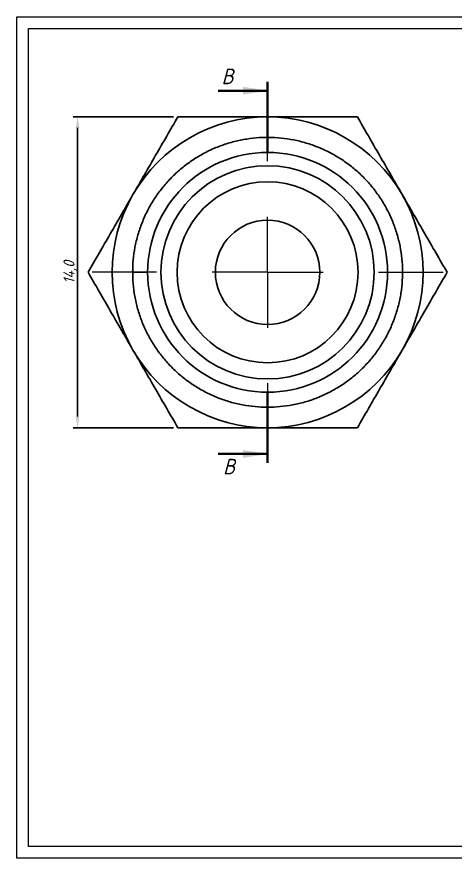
# Model space of a CAD drawing. Header units: millimetres. Extents: x 1178 to 1323, y 650 to 752.
# Drawn here: x 1269.02 to 1288.75, y 713.71 to 751.6 of the extents above; entities that cross this region are included whole.
import ezdxf

# ---------------------------------------------------------------- set-up
doc = ezdxf.new("R2010")
doc.units = ezdxf.units.MM
doc.linetypes.add('PHANTOM', pattern=[12.7, 6.35, -1.27, 1.27, -1.27, 1.27, -1.27])
doc.linetypes.add('SLD-Solid', pattern=[0])
doc.styles.add('GENISO', font='geniso.shx', dxfattribs={"oblique": 15})
doc.dimstyles.new('Scale', dxfattribs={"dimscale": 0.2, "dimtxt": 2.5, "dimasz": 2.5, "dimexe": 1, "dimexo": 1, "dimgap": 0.2, "dimtad": 1, "dimdec": 1, "dimzin": 0, "dimtxsty": 'GENISO', "dimcen": 2.5, "dimclrd": 1, "dimclre": 1, "dimclrt": 7, "dimadec": 0, "dimazin": 0, "dimtfac": 1, "dimtdec": 1, "dimtmove": 0, "dimatfit": 3, "dimfxl": 1, "dimtzin": 0, "dimlwd": -1, "dimlwe": -1, "dimarcsym": 0})

# ---------------------------------------------------------------- blocks, each defined once
blk = doc.blocks.new('SW_CENTERMARKSYMBOL_0')
at = {"color": 0, "linetype": 'Continuous', "lineweight": 0}
for p, q in [((0, 20), (0, 31.6)), ((0, 0), (0, 10)), ((-20, 0), (-31.6, 0)), ((0, 0), (-10, 0)), ((0, 0), (0, -10)), ((0, 0), (10, 0)), ((20, 0), (31.6, 0)), ((0, -20), (0, -31.6))]:
    blk.add_line(p, q, dxfattribs=at)
blk = doc.blocks.new('*D36')
at = {"color": 1, "transparency": 16777216}
for p, q in [((1276.065, 747.094), (1271.55, 747.094)), ((1271.75, 733.594), (1271.75, 746.594)), ((1276.065, 733.094), (1271.55, 733.094))]:
    blk.add_line(p, q, dxfattribs=at)
for points in [[(1271.667, 746.594), (1271.834, 746.594), (1271.75, 747.094)], [(1271.667, 733.594), (1271.834, 733.594), (1271.75, 733.094)]]:
    blk.add_solid(points, dxfattribs=at)
at = {"layer": 'Defpoints', "color": 0, "transparency": 16777216}
for p in [(1271.75, 747.094), (1276.265, 747.094), (1276.265, 733.094)]:
    blk.add_point(p, dxfattribs=at)
at = {"color": 7, "transparency": 16777216, "insert": (1271.423, 740.094), "char_height": 0.5, "attachment_point": 5, "rotation": 90, "style": 'GENISO'}
blk.add_mtext('14,0', dxfattribs=at)

msp = doc.modelspace()

# ---------------------------------------------------------------- linework, layer by layer
at = {"linetype": 'PHANTOM', "lineweight": 35}
for p, q in [((1280.306, 745.496), (1280.306, 748.671)), ((1280.306, 731.517), (1280.306, 734.693))]:
    msp.add_line(p, q, dxfattribs=at)
at = {"linetype": 'Continuous', "lineweight": 35}
for p, q in [((1278.084, 748.274), (1280.306, 748.274)), ((1278.084, 731.914), (1280.306, 731.914))]:
    msp.add_line(p, q, dxfattribs=at)
at = {"linetype": 'Continuous', "lineweight": 25}
msp.add_line((1274.906, 740.094), (1274.23, 740.094), dxfattribs=at)
at = {"linetype": 'SLD-Solid', "lineweight": 15}
for points in [[(1269.016, 751.6), (1323.261, 751.6), (1323.261, 713.708), (1269.016, 713.708)], [(1269.548, 751.068), (1322.729, 751.068), (1322.729, 714.24), (1269.548, 714.24)]]:
    msp.add_lwpolyline(points, close=True, dxfattribs=at)
at = {"linetype": 'Continuous', "lineweight": 25}
for radius in [5.4, 4.8, 4.075, 2.35]:
    msp.add_circle((1280.306, 740.094), radius, dxfattribs=at)
for start, end in [(90, 150), (30, 90), (150, 210), (330, 30), (210, 270), (270, 330)]:
    msp.add_arc((1280.306, 740.094), 7, start, end, dxfattribs=at)
for points, knots in [([(1276.265, 747.094), (1275.935, 746.522), (1275.602, 745.946), (1274.929, 744.78), (1274.589, 744.191), (1274.244, 743.594)], [0, 0, 0, 0, 0.5, 0.5, 1, 1, 1, 1]), ([(1276.265, 747.094), (1276.921, 747.094), (1277.594, 747.094), (1278.944, 747.094), (1279.623, 747.094), (1280.306, 747.094)], [0, 0, 0, 0, 0.5, 0.5, 1, 1, 1, 1]), ([(1280.306, 747.094), (1280.99, 747.094), (1281.684, 747.094), (1283.034, 747.094), (1283.695, 747.094), (1284.348, 747.094)], [0, 0, 0, 0, 0.5, 0.5, 1, 1, 1, 1]), ([(1286.369, 743.594), (1286.197, 743.891), (1286.024, 744.19), (1285.683, 744.781), (1285.514, 745.074), (1285.009, 745.948), (1284.677, 746.524), (1284.348, 747.094)], [0, 0, 0, 0, 0.25, 0.25, 0.5, 0.5, 1, 1, 1, 1]), ([(1274.23, 740.094), (1274.235, 740.281), (1274.245, 740.659), (1274.327, 741.224), (1274.46, 741.785), (1274.648, 742.333), (1274.886, 742.861), (1275.173, 743.363), (1275.503, 743.831), (1275.872, 744.262), (1276.278, 744.655), (1276.722, 745.011), (1277.201, 745.328), (1277.712, 745.599), (1278.248, 745.821), (1278.801, 745.99), (1279.364, 746.106), (1279.93, 746.167), (1280.495, 746.176), (1281.061, 746.132), (1281.625, 746.035), (1282.182, 745.883), (1282.725, 745.678), (1283.245, 745.423), (1283.736, 745.121), (1284.191, 744.778), (1284.61, 744.396), (1284.991, 743.978), (1285.334, 743.522), (1285.636, 743.031), (1285.891, 742.511), (1286.096, 741.969), (1286.248, 741.412), (1286.345, 740.847), (1286.389, 740.282), (1286.38, 739.716), (1286.318, 739.151), (1286.203, 738.588), (1286.033, 738.035), (1285.811, 737.499), (1285.54, 736.988), (1285.223, 736.508), (1284.867, 736.065), (1284.473, 735.659), (1284.042, 735.29), (1283.574, 734.96), (1283.073, 734.673), (1282.545, 734.435), (1281.997, 734.247), (1281.436, 734.114), (1280.871, 734.035), (1280.305, 734.009), (1279.74, 734.035), (1279.175, 734.114), (1278.614, 734.248), (1278.066, 734.435), (1277.538, 734.674), (1277.037, 734.961), (1276.569, 735.291), (1276.138, 735.66), (1275.744, 736.067), (1275.388, 736.51), (1275.072, 736.99), (1274.801, 737.501), (1274.579, 738.037), (1274.409, 738.59), (1274.295, 739.153), (1274.233, 739.687), (1274.234, 740.032), (1274.234, 740.187)], [0, 0, 0, 0, 0.014706, 0.02962, 0.044682, 0.059823, 0.074976, 0.090071, 0.105042, 0.119823, 0.134476, 0.149328, 0.164348, 0.17947, 0.194626, 0.209748, 0.224768, 0.239619, 0.254272, 0.269054, 0.284025, 0.29912, 0.314273, 0.329414, 0.344475, 0.35939, 0.374096, 0.388801, 0.403716, 0.418778, 0.433919, 0.449072, 0.464167, 0.479137, 0.493919, 0.508572, 0.523424, 0.538444, 0.553566, 0.568722, 0.583844, 0.598864, 0.613715, 0.628368, 0.64315, 0.658121, 0.673216, 0.688369, 0.70351, 0.718571, 0.733486, 0.748191, 0.762897, 0.777812, 0.792874, 0.808015, 0.823168, 0.838263, 0.853233, 0.868015, 0.882668, 0.89752, 0.91254, 0.927662, 0.942818, 0.95794, 0.972959, 0.987811, 1, 1, 1, 1]), ([(1274.244, 743.594), (1274.072, 743.296), (1273.9, 742.997), (1273.559, 742.407), (1273.389, 742.113), (1272.885, 741.239), (1272.553, 740.664), (1272.223, 740.094)], [0, 0, 0, 0, 0.25, 0.25, 0.5, 0.5, 1, 1, 1, 1]), ([(1288.389, 740.094), (1288.059, 740.666), (1287.726, 741.242), (1287.054, 742.407), (1286.713, 742.997), (1286.369, 743.594)], [0, 0, 0, 0, 0.5, 0.5, 1, 1, 1, 1]), ([(1272.223, 740.094), (1272.554, 739.522), (1272.886, 738.946), (1273.559, 737.78), (1273.899, 737.191), (1274.244, 736.594)], [0, 0, 0, 0, 0.5, 0.5, 1, 1, 1, 1]), ([(1286.369, 736.594), (1286.54, 736.891), (1286.713, 737.19), (1287.054, 737.781), (1287.223, 738.074), (1287.728, 738.948), (1288.06, 739.524), (1288.389, 740.094)], [0, 0, 0, 0, 0.25, 0.25, 0.5, 0.5, 1, 1, 1, 1]), ([(1274.244, 736.594), (1274.416, 736.296), (1274.588, 735.997), (1274.93, 735.407), (1275.099, 735.113), (1275.604, 734.239), (1275.936, 733.664), (1276.265, 733.094)], [0, 0, 0, 0, 0.25, 0.25, 0.5, 0.5, 1, 1, 1, 1]), ([(1284.348, 733.094), (1284.678, 733.666), (1285.011, 734.242), (1285.683, 735.407), (1286.024, 735.997), (1286.369, 736.594)], [0, 0, 0, 0, 0.5, 0.5, 1, 1, 1, 1]), ([(1276.265, 733.094), (1276.921, 733.094), (1277.594, 733.094), (1278.944, 733.094), (1279.623, 733.094), (1280.306, 733.094)], [0, 0, 0, 0, 0.5, 0.5, 1, 1, 1, 1]), ([(1280.306, 733.094), (1280.99, 733.094), (1281.684, 733.094), (1283.034, 733.094), (1283.695, 733.094), (1284.348, 733.094)], [0, 0, 0, 0, 0.5, 0.5, 1, 1, 1, 1])]:
    msp.add_open_spline(points, degree=3, knots=knots, dxfattribs=at)
at = {"linetype": 'Continuous', "lineweight": 35}
for points in [[(1280.306, 748.274), (1279.195, 748.452), (1279.195, 748.096)], [(1280.306, 731.914), (1279.195, 732.092), (1279.195, 731.736)]]:
    msp.add_solid(points, dxfattribs=at)

# ---------------------------------------------------------------- block references
at = {"linetype": 'Continuous', "lineweight": 0, "xscale": 0.249999999999999, "yscale": 0.249999999999999, "zscale": 0.249999999999999}
msp.add_blockref('SW_CENTERMARKSYMBOL_0', (1280.306, 740.094), dxfattribs=at)

# ---------------------------------------------------------------- texts
at = {"char_height": 0.7, "attachment_point": 5, "style": 'GENISO'}
for insert in [(1278.501, 748.917), (1278.57, 731.345)]:
    msp.add_mtext('B', dxfattribs=dict(at, insert=insert))

# ---------------------------------------------------------------- dimensions: what is measured, and where the dimension line sits
dim = msp.add_linear_dim(base=(1271.75, 747.094), p1=(1276.265, 733.094), p2=(1276.265, 747.094), angle=90, dimstyle='Scale')
dim.commit()
dim.dimension.update_dxf_attribs({"geometry": '*D36', "text_midpoint": (1271.423, 740.094)})

doc.saveas('drawing.dxf')
